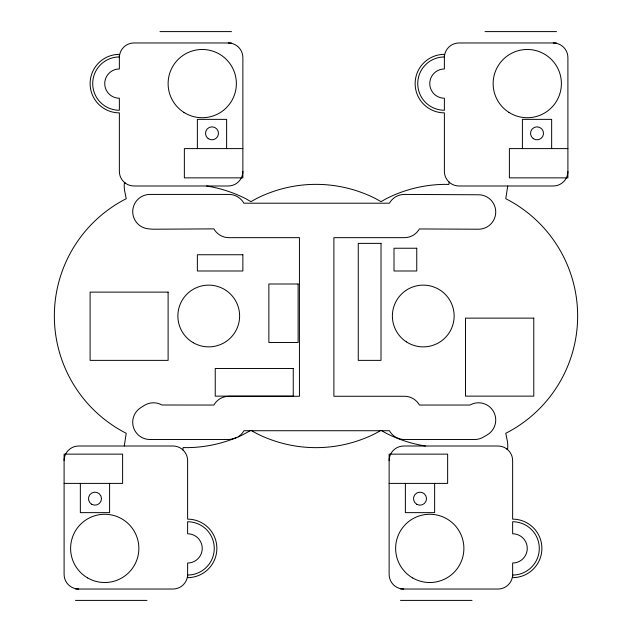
<?xml version="1.0" encoding="UTF-8"?>
<svg xmlns="http://www.w3.org/2000/svg" width="632" height="632" viewBox="0 0 632 632"><rect width="100%" height="100%" fill="white"/><g stroke="black" fill="none" stroke-linecap="round" stroke-linejoin="round"><path stroke-width="0.95" d="M238.13 436.799L238.477 436.594A17.23 17.23 0 0 0 243.225 431.846L243.897 430.724L250.335 430.724M381.665 430.724L389.423 430.724L390.094 431.846A17.23 17.23 0 0 0 404.417 439.501L474.624 439.501A17.23 17.23 0 0 0 483.29 437.162L487.177 434.895A17.23 17.23 0 0 0 493.813 412.088A17.23 17.23 0 0 0 471.353 404.346L469.995 405.049L419.419 405.049L418.747 403.927A17.23 17.23 0 0 0 404.417 396.272L333.886 396.272L333.886 237.656L404.417 237.656A17.23 17.23 0 0 0 418.747 230.001L419.372 228.95L478.432 229.219A17.23 17.23 0 0 0 495.741 212.068A17.23 17.23 0 0 0 478.59 194.767L404.496 194.427A17.23 17.23 0 0 0 390.11 202.058L389.423 203.204L243.897 203.204L243.225 202.082A17.23 17.23 0 0 0 228.903 194.427L149.926 194.427A17.23 17.23 0 0 0 146.624 228.563A53.657 53.657 0 0 0 153.544 229.219L213.908 228.879L214.58 230.001A17.23 17.23 0 0 0 228.903 237.656L299.434 237.656L299.434 396.272L228.903 396.272A17.23 17.23 0 0 0 214.58 403.927L213.908 405.049L161.958 405.009A17.23 17.23 0 0 0 144.254 405.468L140.691 407.727A17.23 17.23 0 0 0 149.926 439.501L228.903 439.501C236.929 438.869 243.944 433.86 250.991 430.353L256.237 433.291A131.638 131.638 0 0 0 375.764 433.291L381.009 430.353L386.247 433.291A131.638 131.638 0 0 0 425.399 446.01M159.983 31.6L231.494 31.6M485.013 31.6L556.523 31.6M231.494 42.976L133.984 42.976A14.623 14.623 0 0 0 119.361 57.599M556.523 42.976L459.014 42.976A14.623 14.623 0 0 0 444.383 57.599M242.87 148.607L184.362 148.607L184.362 177.861L242.87 177.861L242.87 57.599A14.623 14.623 0 0 0 228.239 42.976M567.899 148.607L509.392 148.607L509.392 177.861L567.899 177.861L567.899 57.599A14.623 14.623 0 0 0 553.269 42.976M251.655 430.724L380.346 430.724M64.101 483.393L122.608 483.393L122.608 454.139L64.101 454.139L64.101 574.401A14.623 14.623 0 0 0 78.731 589.024M389.13 483.393L447.638 483.393L447.638 454.139L389.13 454.139L389.13 574.401A14.623 14.623 0 0 0 403.761 589.024M75.477 589.024L172.986 589.024A14.623 14.623 0 0 0 187.617 574.401M400.506 589.024L498.016 589.024A14.623 14.623 0 0 0 512.639 574.401M75.477 600.4L146.987 600.4M400.506 600.4L472.017 600.4M448.673 181.708L449.297 182.237L448.744 184.473L446.01 184.362A131.638 131.638 0 0 0 386.247 198.709L381.009 201.648L375.764 198.709A131.638 131.638 0 0 0 256.237 198.709L250.991 201.648L245.753 198.709A131.638 131.638 0 0 0 206.601 185.99M506.611 448.807L507.52 449.581L507.733 447.464A29.254 29.254 0 0 0 506.896 438.916L505.774 433.291A131.638 131.638 0 0 0 505.774 198.709L507.733 185.99M125.389 183.193L124.48 182.419L124.267 184.536A29.254 29.254 0 0 0 125.104 193.084L126.226 198.709A131.638 131.638 0 0 0 126.226 433.291L124.267 446.01M183.327 450.292L182.703 449.763L183.256 447.527L185.99 447.638A131.638 131.638 0 0 0 236.36 437.613M551.649 148.607L551.649 119.361L522.395 119.361L522.395 148.607M434.634 483.393L434.634 512.639L405.381 512.639L405.381 483.393M226.619 148.607L226.619 119.361L197.366 119.361L197.366 148.607M109.605 483.393L109.605 512.639L80.351 512.639L80.351 483.393M512.639 575.049A26.655 26.655 0 0 0 539.293 548.394A26.655 26.655 0 0 0 512.639 521.74L512.639 533.771A14.623 14.623 0 0 1 527.27 548.394A14.623 14.623 0 0 1 512.639 563.025L512.639 577.648A29.254 29.254 0 0 0 541.893 548.394A29.254 29.254 0 0 0 512.639 519.141L512.639 460.641A14.623 14.623 0 0 0 498.016 446.01L403.761 446.01A14.623 14.623 0 0 0 389.13 460.641M187.617 575.049A26.655 26.655 0 0 0 214.264 548.394A26.655 26.655 0 0 0 187.617 521.74L187.617 533.771A14.623 14.623 0 0 1 202.24 548.394A14.623 14.623 0 0 1 187.617 563.025L187.617 577.648A29.254 29.254 0 0 0 216.863 548.394A29.254 29.254 0 0 0 187.617 519.141L187.617 460.641A14.623 14.623 0 0 0 172.986 446.01L78.731 446.01A14.623 14.623 0 0 0 64.101 460.641M444.383 56.951A26.655 26.655 0 0 0 417.736 83.606A26.655 26.655 0 0 0 444.383 110.26L444.383 98.229A14.623 14.623 0 0 1 429.76 83.606A14.623 14.623 0 0 1 444.383 68.975L444.383 54.352A29.254 29.254 0 0 0 415.137 83.606A29.254 29.254 0 0 0 444.383 112.859L444.383 171.359A14.623 14.623 0 0 0 459.014 185.99L553.269 185.99A14.623 14.623 0 0 0 567.899 171.359M119.361 56.951A26.655 26.655 0 0 0 92.707 83.606A26.655 26.655 0 0 0 119.361 110.26L119.361 98.229A14.623 14.623 0 0 1 104.73 83.606A14.623 14.623 0 0 1 119.361 68.975L119.361 54.352A29.254 29.254 0 0 0 90.107 83.606A29.254 29.254 0 0 0 119.361 112.859L119.361 171.359A14.623 14.623 0 0 0 133.984 185.99L228.239 185.99A14.623 14.623 0 0 0 242.87 171.359M381.009 243.367L358.257 243.367L358.257 360.374L381.009 360.374L381.009 243.367M416.757 248.242L394.005 248.242L394.005 270.994L416.757 270.994L416.757 248.242M242.87 254.743L197.366 254.743L197.366 270.994L242.87 270.994L242.87 254.743M298.122 283.997L268.869 283.997L268.869 342.497L298.122 342.497L298.122 283.997M168.112 292.118L90.107 292.118L90.107 360.374L168.112 360.374L168.112 292.118M533.771 318.125L465.515 318.125L465.515 396.13L533.771 396.13L533.771 318.125M293.248 368.503L215.243 368.503L215.243 396.13L293.248 396.13L293.248 368.503M416.757 504.297A6.502 6.502 0 0 0 426.513 498.664A6.502 6.502 0 0 0 416.757 493.039A6.502 6.502 0 0 0 416.757 504.297M412.696 577.948A34.128 34.128 0 0 0 463.888 548.394A34.128 34.128 0 0 0 412.696 518.84A34.128 34.128 0 0 0 412.696 577.948M91.727 504.297A6.502 6.502 0 0 0 101.483 498.664A6.502 6.502 0 0 0 91.727 493.039A6.502 6.502 0 0 0 91.727 504.297M87.666 577.948A34.128 34.128 0 0 0 138.858 548.394A34.128 34.128 0 0 0 87.666 518.84A34.128 34.128 0 0 0 87.666 577.948M533.234 138.621A6.502 6.502 0 0 0 543.488 133.968A6.502 6.502 0 0 0 534.34 127.411A6.502 6.502 0 0 0 533.234 138.621M508.934 112.385A34.128 34.128 0 0 0 561.366 85.091A34.128 34.128 0 0 0 511.509 53.333A34.128 34.128 0 0 0 508.934 112.385M208.205 138.621A6.502 6.502 0 0 0 218.459 133.968A6.502 6.502 0 0 0 209.31 127.411A6.502 6.502 0 0 0 208.205 138.621M183.904 112.385A34.128 34.128 0 0 0 236.336 85.091A34.128 34.128 0 0 0 186.48 53.333A34.128 34.128 0 0 0 183.904 112.385M406.344 341.833A30.881 30.881 0 0 0 454.092 317.73A30.881 30.881 0 0 0 409.346 288.437A30.881 30.881 0 0 0 406.344 341.833M193.305 342.742A30.881 30.881 0 0 0 239.615 316A30.881 30.881 0 0 0 193.305 289.258A30.881 30.881 0 0 0 193.305 342.742"/></g></svg>
